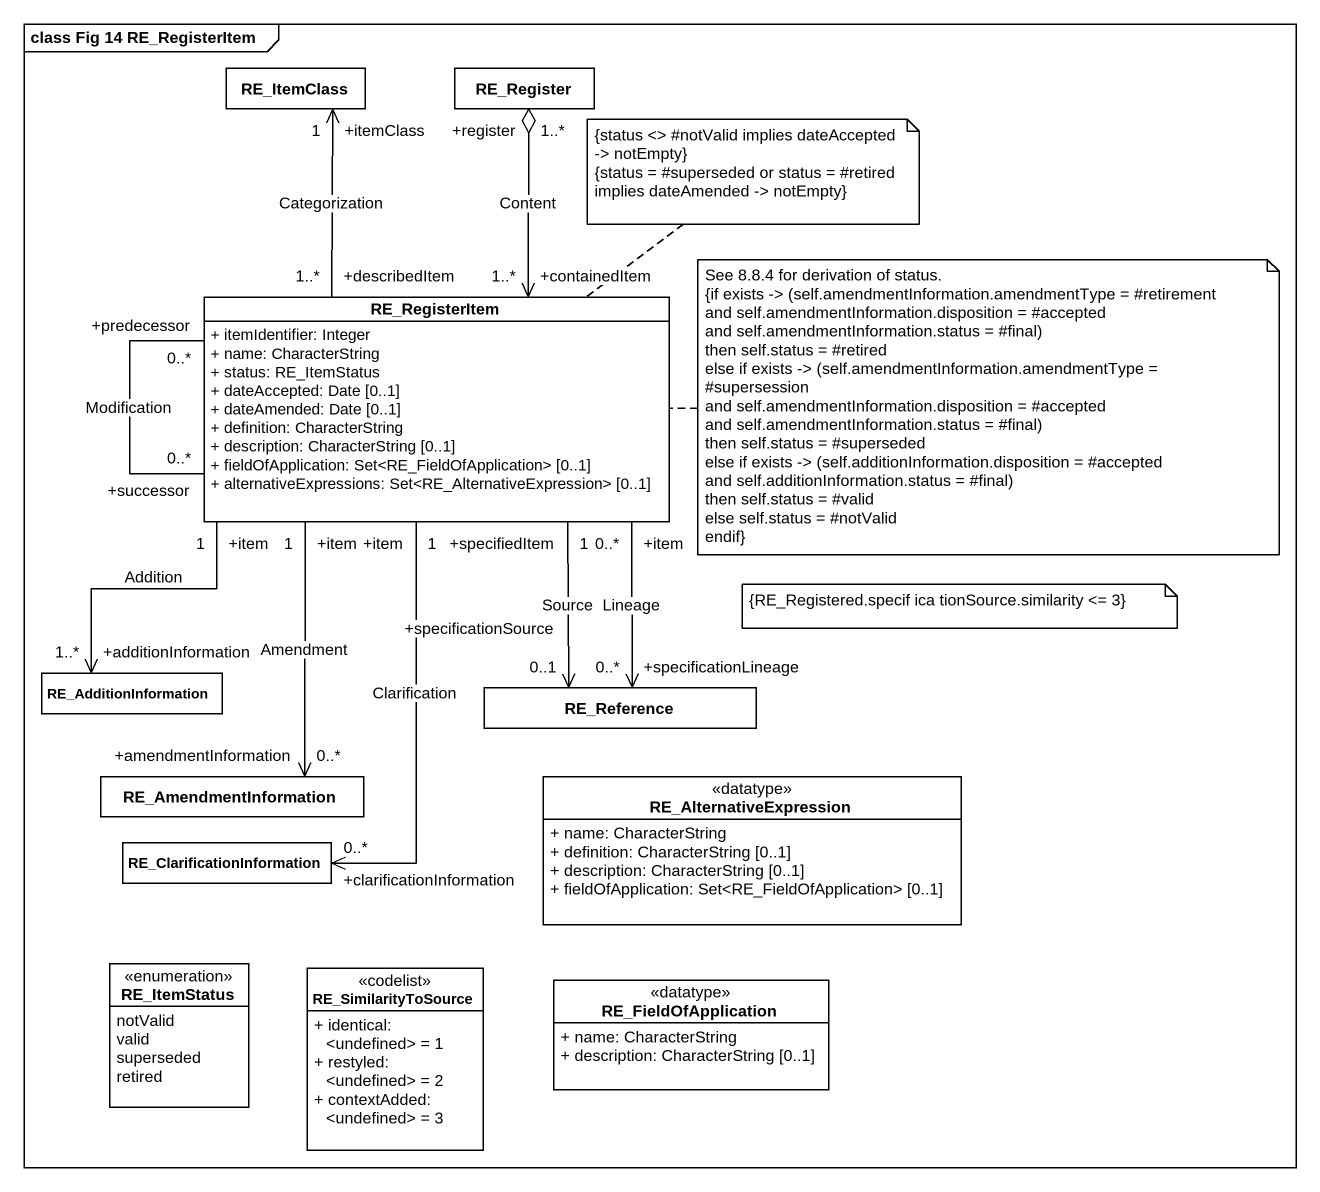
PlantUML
@startuml
mainframe class Fig 14 RE_RegisterItem
hide circle
hide empty members
skinparam classAttributeIconSize 0
class RE_ItemClass
class RE_Register
class RE_RegisterItem {
  + itemIdentifier: Integer
  + name: CharacterString
  + status: RE_ItemStatus
  + dateAccepted: Date [0..1]
  + dateAmended: Date [0..1]
  + definition: CharacterString
  + description: CharacterString [0..1]
  + fieldOfApplication: Set<RE_FieldOfApplication> [0..1]
  + alternativeExpressions: Set<RE_AlternativeExpression> [0..1]
}
class RE_AdditionInformation
class RE_Reference
class RE_AmendmentInformation
class RE_AlternativeExpression <<datatype>> {
  + name: CharacterString
  + definition: CharacterString [0..1]
  + description: CharacterString [0..1]
  + fieldOfApplication: Set<RE_FieldOfApplication> [0..1]
}
class RE_ClarificationInformation
enum RE_ItemStatus {
  notValid
  valid
  superseded
  retired
}
class RE_SimilarityToSource <<codelist>> {
  + identical: <undefined> = 1
  + restyled: <undefined> = 2
  + contextAdded: <undefined> = 3
}
class RE_FieldOfApplication <<datatype>> {
  + name: CharacterString
  + description: CharacterString [0..1]
}
RE_Register "+register\n1..*" o--> "+containedItem\n1..*" RE_RegisterItem : Content
RE_RegisterItem "+describedItem\n1..*" -up-> "+itemClass\n1" RE_ItemClass : Categorization
RE_RegisterItem "+predecessor\n0..*" -- "+successor\n0..*" RE_RegisterItem : Modification
RE_RegisterItem "+item\n1" --> "+additionInformation\n1..*" RE_AdditionInformation : Addition
RE_RegisterItem "+item\n0..*" --> "+specificationLineage\n0..*" RE_Reference : Lineage
RE_RegisterItem "+specifiedItem\n1" --> "+specificationSource\n0..1" RE_Reference : Source
RE_RegisterItem "+item\n1" --> "+amendmentInformation\n0..*" RE_AmendmentInformation : Amendment
RE_RegisterItem "+item\n1" --> "+clarificationInformation\n0..*" RE_ClarificationInformation : Clarification
note top of RE_RegisterItem
  {status <> #notValid implies dateAccepted -> notEmpty}
  {status = #superseded or status = #retired implies dateAmended -> notEmpty}
end note
note right of RE_RegisterItem
  See 8.8.4 for derivation of status.
  {if exists -> (self.amendmentInformation.amendmentType = #retirement
  and self.amendmentInformation.disposition = #accepted
  and self.amendmentInformation.status = #final)
  then self.status = #retired
  else if exists -> (self.amendmentInformation.amendmentType = #supersession
  and self.amendmentInformation.disposition = #accepted
  and self.amendmentInformation.status = #final)
  then self.status = #superseded
  else if exists -> (self.additionInformation.disposition = #accepted
  and self.additionInformation.status = #final)
  then self.status = #valid
  else self.status = #notValid
  endif}
end note
note as N3
  {RE_Registered.specif ica tionSource.similarity <= 3}
end note
@enduml
